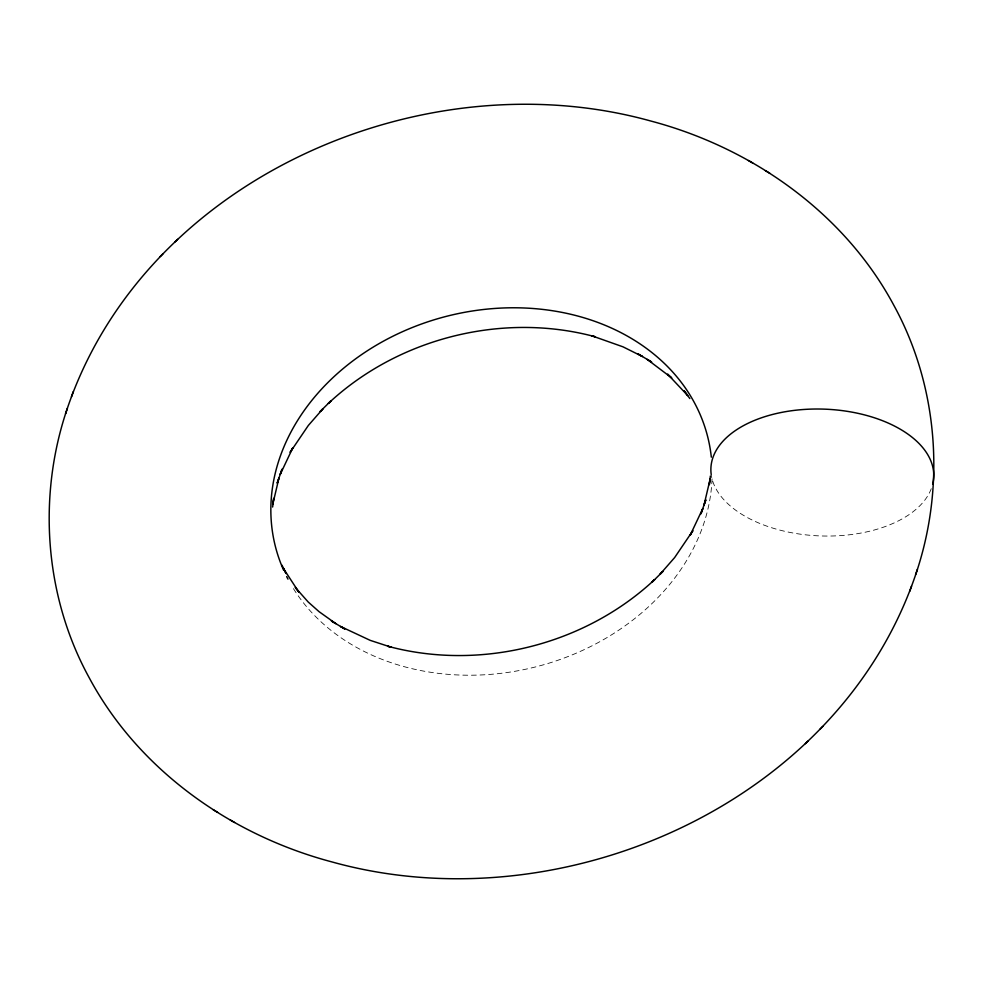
<?xml version="1.0" encoding="UTF-8"?>
<svg xmlns="http://www.w3.org/2000/svg" width="983" height="983" viewBox="0 0 983 983"><rect width="100%" height="100%" fill="white"/><g stroke="black" fill="none" stroke-linecap="round" stroke-linejoin="round"><path stroke-width="0.74" stroke-dasharray="4.92 3.69" d="M712.048 478.856A222.994 180.872 -14.3 0 1 536.693 666.634A222.994 180.872 -14.3 0 1 292.258 586.716M931.27 488.698A111.497 63.416 2.2 0 1 814.624 535.637A111.497 63.416 2.2 0 1 711.176 474.334"/><path stroke-width="1.47" d="M272.623 507.031L273.704 498.307L272.807 504.144L279.012 477.812L277.145 483.206L282.047 469.149L280.229 474.408L292.75 447.929L290.108 452.352L308.343 425.455L322.989 408.707L320.139 411.545L331.013 400.757L328.347 403.411C398.275 338.029 502.694 311.808 595.157 336.751L591.496 335.682L623.013 346.839L642.477 356.534L638.176 354.003L651.655 362.039L647.183 359.385L671.733 377.927L667.58 374.142L687.731 395.559L684.168 390.89L689.857 398.557M710.377 475.969L709.296 484.693L710.193 478.856L703.988 505.188L705.855 499.794L700.953 513.851L702.771 508.592L690.25 535.071L692.892 530.648L674.657 557.545L660.011 574.293L662.861 571.455L651.987 582.231L654.653 579.589C584.725 644.983 480.306 671.192 387.83 646.249L391.504 647.318L370.198 640.351L340.523 626.454L344.824 628.997L331.345 620.961L335.817 623.615L319.02 611.635L308.232 602.038L295.269 587.429L298.832 592.11L283.313 568.297L286.09 573.568L281.986 565.2M65.554 413.72C37.698 500.052 45.329 597.603 89.023 677.41C138.664 770.291 231.324 835.28 332.057 861.956C561.821 925.925 841.829 802.718 917.446 569.28C945.302 482.948 937.671 385.397 893.989 305.59C844.336 212.709 751.676 147.72 650.93 121.056C421.179 57.088 141.159 180.282 65.554 413.72L67.422 408.326M71.452 396.886L73.27 391.627M909.73 591.373L911.548 586.114M915.578 574.662L917.446 569.28M174.974 241.953L177.628 239.299M805.372 743.701L808.026 741.047M160.204 256.575L163.055 253.737M819.945 729.263L822.796 726.425M748.456 160.524L752.745 163.067M765.364 170.637L769.836 173.291M213.164 809.709L217.636 812.351M230.243 819.933L234.532 822.476M711.176 474.334A111.497 63.416 2.2 0 1 826.052 409.211A111.497 63.416 2.2 0 1 932.67 484.275M283.559 570.042A222.994 180.872 -14.3 0 1 444.599 316.809A222.994 180.872 -14.3 0 1 711.323 457.181M287.97 579.134A222.994 180.872 -14.3 0 1 286.643 576.566"/></g></svg>
